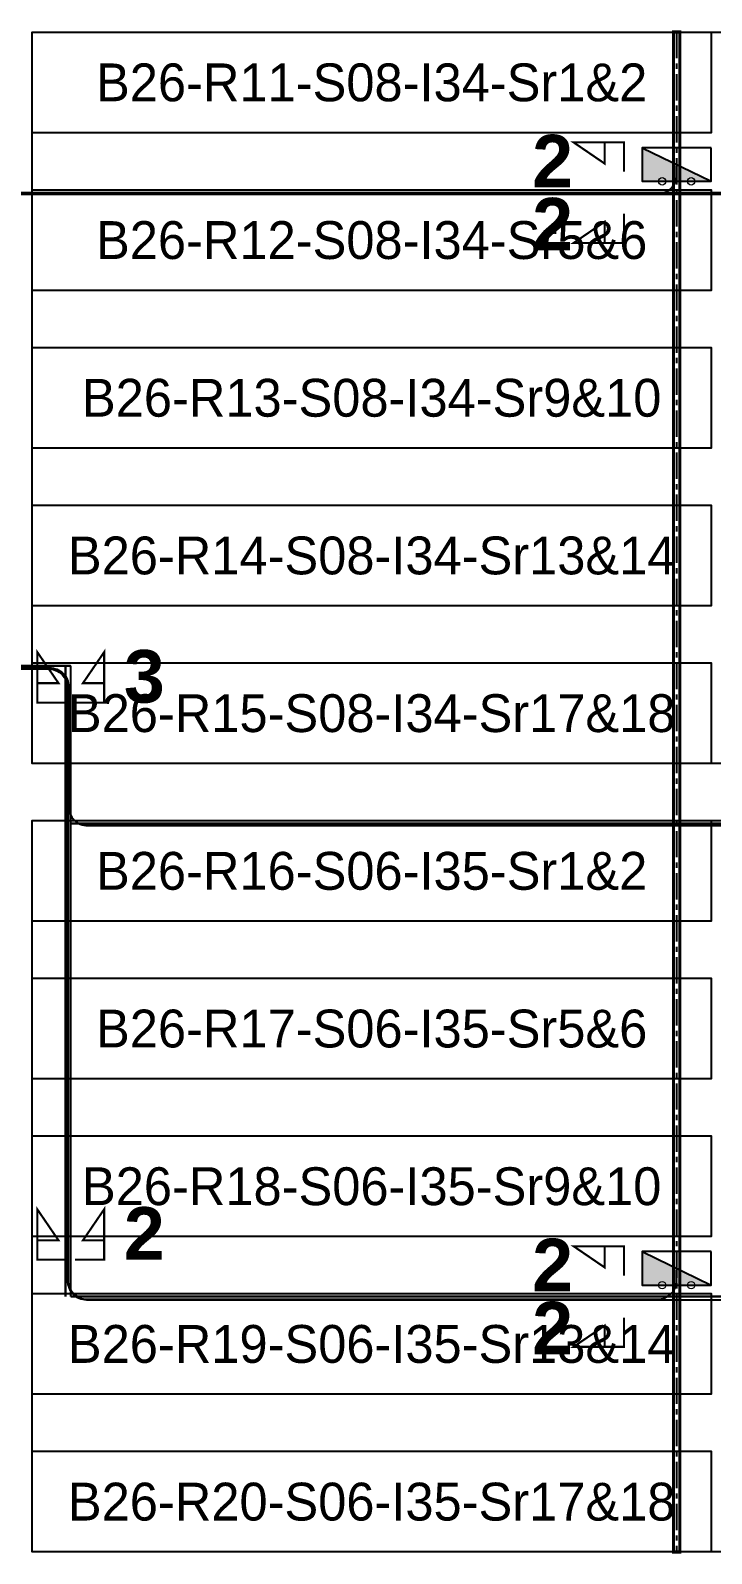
# Model space of a CAD drawing. Header units: metres. Extents: x 529325 to 529713, y 2673799 to 2674119.
# Drawn here: x 529551.5 to 529583.9, y 2673971.7 to 2674044.2 of the extents above; entities that cross this region are included whole.
import ezdxf
from ezdxf.enums import TextEntityAlignment as Align

# ---------------------------------------------------------------- set-up
doc = ezdxf.new("R2010")
doc.units = ezdxf.units.M
doc.linetypes.add('CENTER', pattern=[2, 1.25, -0.25, 0.25, -0.25])
for name, color, linetype in [('DC Trench BL-26', 40, 'Continuous'), ('E-Inverter Grouping', 2, 'Continuous'), ('Inverter Block-26', 7, 'Continuous'), ('LT Cable(AG) INV to LT Panel BL-26', 2, 'Continuous'), ('Messenger Wire-Block-26 (Master Path)', 30, 'Continuous'), ('Messenger Wire-Block-26 (MW Path)', 191, 'Continuous'), ('MMS Table Block-26', 8, 'Continuous'), ('Plan Line - DC BL-26', 40, 'Continuous'), ('Section Marking BL-26', 2, 'Continuous')]:
    doc.layers.add(name, color=color, linetype=linetype)
doc.layers.add('PILE', color=1, linetype='Continuous', lineweight=15)
doc.styles.add('BoldTextStyle', font='arialbd.ttf')
doc.styles.get("Standard").update_dxf_attribs({"font": 'Adani Regular.ttf'})

# ---------------------------------------------------------------- blocks, each defined once
blk = doc.blocks.new('MMS Table (32.292 x 4.788)')
at = {"color": 0}
blk.add_lwpolyline([(0, -0.002), (0, 4.786), (32.292, 4.786), (32.292, -0.002)], close=True, dxfattribs=at)
at = {"color": 7}
blk.add_attdef('ID1', text='', height=1.8, dxfattribs=at).set_placement((16.146, 2.392), align=Align.MIDDLE_CENTER)
blk = doc.blocks.new('Inverter Block')
h = blk.add_hatch(color=0)
h.dxf.hatch_style = 1
h.paths.add_polyline_path([(-1.456, 2.269), (-1.456, 0.846), (1.456, 0.846)])
at = {"color": 0}
blk.add_lwpolyline([(1.456, 2.269), (-1.456, 2.269), (-1.456, 0.846), (1.456, 0.846)], close=True, dxfattribs=at)
blk.add_lwpolyline([(-1.456, 2.269), (1.456, 0.846)], dxfattribs=at)
at = {"layer": 'PILE'}
for centre in [(-0.613, 0.846), (0.613, 0.846)]:
    blk.add_circle(centre, 0.156, dxfattribs=at)
at = {"color": 7}
blk.add_attdef('ID', (-1.456, 3.006), '', height=1.8, dxfattribs=at)

msp = doc.modelspace()

# ---------------------------------------------------------------- linework, layer by layer
at = {"layer": 'DC Trench BL-26', "color": 40, "const_width": 0.15}
msp.add_lwpolyline([(529582.342, 2674044.077), (529582.042, 2674044.077), (529582.042, 2673971.789), (529582.342, 2673971.789)], close=True, dxfattribs=at)
at = {"layer": 'E-Inverter Grouping', "color": 3}
for points in [[(529616.223, 2674009.293), (529551.539, 2674009.293), (529551.539, 2674044.077), (529616.223, 2674044.077)], [(529616.223, 2673971.793), (529551.539, 2673971.793), (529551.539, 2674006.577), (529616.223, 2674006.577)]]:
    msp.add_lwpolyline(points, close=True, dxfattribs=at)
at = {"layer": 'LT Cable(AG) INV to LT Panel BL-26', "color": 5}
for points in [[(529512.895, 2673994.845), (529511.279, 2673994.845, -0.414214), (529510.379, 2673995.745), (529510.379, 2673998.792, 0.221878), (529510.057, 2673999.482), (529503.434, 2674005.032, -0.221878), (529503.112, 2674005.722), (529503.112, 2674008.209, 0.038797), (529503.101, 2674008.348), (529503.022, 2674008.855, -0.038797), (529503.011, 2674008.994), (529503.011, 2674035.487, -0.414214), (529503.911, 2674036.387), (529581.293, 2674036.387, 0.414214), (529582.193, 2674037.287), (529582.193, 2674037.69)], [(529514.836, 2673994.87), (529511.304, 2673994.87, -0.414214), (529510.404, 2673995.77), (529510.404, 2673998.804, 0.221878), (529510.082, 2673999.494), (529503.459, 2674005.043, -0.221878), (529503.137, 2674005.733), (529503.137, 2674008.211, 0.038797), (529503.126, 2674008.35), (529503.047, 2674008.857, -0.038797), (529503.036, 2674008.996), (529503.036, 2674035.462, -0.414214), (529503.936, 2674036.362), (529646.077, 2674036.362, 0.414214), (529646.977, 2674037.262), (529646.977, 2674037.69)], [(529514.836, 2673994.895), (529511.329, 2673994.895, -0.414214), (529510.429, 2673995.795), (529510.429, 2673998.816, 0.221878), (529510.107, 2673999.506), (529503.484, 2674005.055, -0.221878), (529503.162, 2674005.745), (529503.162, 2674008.213, 0.038797), (529503.151, 2674008.352), (529503.072, 2674008.859, -0.038797), (529503.061, 2674008.998), (529503.061, 2674012.937, -0.414214), (529503.961, 2674013.837), (529552.37, 2674013.837, -0.414214), (529553.27, 2674012.937), (529553.27, 2674007.237, 0.414214), (529554.17, 2674006.337), (529646.077, 2674006.337, 0.414214), (529646.977, 2674007.237), (529646.977, 2674007.69)], [(529514.836, 2673994.92), (529511.354, 2673994.92, -0.414214), (529510.454, 2673995.82), (529510.454, 2673998.827, 0.221878), (529510.132, 2673999.517), (529503.509, 2674005.067, -0.221878), (529503.187, 2674005.757), (529503.187, 2674008.215, 0.038797), (529503.176, 2674008.354), (529503.097, 2674008.861, -0.038797), (529503.086, 2674009), (529503.086, 2674012.912, -0.414214), (529503.986, 2674013.812), (529552.345, 2674013.812, -0.414214), (529553.245, 2674012.912), (529553.245, 2673984.712, 0.414214), (529554.145, 2673983.812), (529581.293, 2673983.812, 0.414214), (529582.193, 2673984.712), (529582.193, 2673985.19)], [(529514.836, 2673994.945), (529511.379, 2673994.945, -0.414214), (529510.479, 2673995.845), (529510.479, 2673998.839, 0.221878), (529510.157, 2673999.529), (529503.534, 2674005.078, -0.221878), (529503.212, 2674005.768), (529503.212, 2674008.217, 0.038797), (529503.201, 2674008.356), (529503.122, 2674008.863, -0.038797), (529503.111, 2674009.002), (529503.111, 2674012.887, -0.414214), (529504.011, 2674013.787), (529552.32, 2674013.787, -0.414214), (529553.22, 2674012.887), (529553.22, 2673984.687, 0.414214), (529554.12, 2673983.787), (529646.077, 2673983.787, 0.414214), (529646.977, 2673984.687), (529646.977, 2673985.19)]]:
    msp.add_lwpolyline(points, format="xyb", dxfattribs=at)
at = {"layer": 'Messenger Wire-Block-26 (Master Path)'}
for points in [[(529502.961, 2674036.437), (529648.615, 2674036.437)], [(529502.961, 2674013.937), (529553.37, 2674013.937)], [(529553.37, 2673983.937), (529553.37, 2674013.937)], [(529553.37, 2674006.437), (529648.615, 2674006.437)], [(529553.37, 2673983.937), (529648.615, 2673983.937)]]:
    msp.add_lwpolyline(points, dxfattribs=at)
at = {"layer": 'Messenger Wire-Block-26 (MW Path)', "const_width": 0.1}
for points in [[(529502.961, 2674036.437), (529648.615, 2674036.437)], [(529502.961, 2674013.937), (529553.37, 2674013.937)], [(529553.12, 2673983.937), (529553.12, 2674013.937)], [(529553.37, 2674006.437), (529648.615, 2674006.437)], [(529553.37, 2673983.937), (529648.615, 2673983.937)]]:
    msp.add_lwpolyline(points, dxfattribs=at)
at = {"layer": 'Plan Line - DC BL-26', "color": 6, "linetype": 'CENTER'}
msp.add_lwpolyline([(529582.193, 2674044.077), (529582.193, 2673971.789)], dxfattribs=at)
at = {"layer": 'Section Marking BL-26', "color": 94, "lineweight": 35, "true_color": 0x00a500, "const_width": 0.1}
for points in [[(529579.693, 2674037.437), (529579.693, 2674038.827), (529577.293, 2674038.827), (529578.773, 2674037.817), (529578.773, 2674038.827)], [(529579.693, 2674035.437), (529579.693, 2674034.047), (529577.293, 2674034.047), (529578.773, 2674035.057), (529578.773, 2674034.047)], [(529553.17, 2674012.187), (529551.78, 2674012.187), (529551.78, 2674014.587), (529552.79, 2674013.107), (529551.78, 2674013.107)], [(529553.57, 2674012.187), (529554.96, 2674012.187), (529554.96, 2674014.587), (529553.95, 2674013.107), (529554.96, 2674013.107)], [(529553.17, 2673985.687), (529551.78, 2673985.687), (529551.78, 2673988.087), (529552.79, 2673986.607), (529551.78, 2673986.607)], [(529553.57, 2673985.687), (529554.96, 2673985.687), (529554.96, 2673988.087), (529553.95, 2673986.607), (529554.96, 2673986.607)], [(529579.693, 2673984.937), (529579.693, 2673986.327), (529577.293, 2673986.327), (529578.773, 2673985.317), (529578.773, 2673986.327)], [(529579.693, 2673982.937), (529579.693, 2673981.547), (529577.293, 2673981.547), (529578.773, 2673982.557), (529578.773, 2673981.547)]]:
    msp.add_lwpolyline(points, dxfattribs=at)

# ---------------------------------------------------------------- block references
at = {"layer": 'Inverter Block-26'}
ref = msp.add_blockref('Inverter Block', (529582.193, 2674036.025), dxfattribs=dict(at, xscale=1.124999999976148, yscale=1.124999999976148, zscale=1.124999999976148))
ref.add_attrib('ID', 'B26-I34-ASB11', (529584.846, 2674036.94), dxfattribs={"layer": '0', "color": 7, "height": 2.025})
ref = msp.add_blockref('Inverter Block', (529582.193, 2673983.525), dxfattribs=dict(at, xscale=1.124999999976148, yscale=1.124999999976148, zscale=1.124999999976148))
ref.add_attrib('ID', 'B26-I35-ASB10', (529584.846, 2673984.44), dxfattribs={"layer": '0', "color": 7, "height": 2.025})
at = {"layer": 'MMS Table Block-26'}
for p, values in [((529551.539, 2674039.291), {'ID1': 'B26-R11-S08-I34-Sr1&2'}), ((529551.539, 2674031.791), {'ID1': 'B26-R12-S08-I34-Sr5&6'}), ((529551.539, 2674024.291), {'ID1': 'B26-R13-S08-I34-Sr9&10'}), ((529551.539, 2674016.791), {'ID1': 'B26-R14-S08-I34-Sr13&14'}), ((529551.539, 2674009.291), {'ID1': 'B26-R15-S08-I34-Sr17&18'}), ((529551.539, 2674001.791), {'ID1': 'B26-R16-S06-I35-Sr1&2'}), ((529551.539, 2673994.291), {'ID1': 'B26-R17-S06-I35-Sr5&6'}), ((529551.539, 2673986.791), {'ID1': 'B26-R18-S06-I35-Sr9&10'}), ((529551.539, 2673979.291), {'ID1': 'B26-R19-S06-I35-Sr13&14'}), ((529551.539, 2673971.791), {'ID1': 'B26-R20-S06-I35-Sr17&18'})]:
    msp.add_blockref('MMS Table (32.292 x 4.788)', p, dxfattribs=at).add_auto_attribs(values)

# ---------------------------------------------------------------- texts
at = {"layer": 'Section Marking BL-26', "color": 94, "true_color": 0x00a500, "style": 'BoldTextStyle'}
for s, p in [('2', (529576.293, 2674037.937)), ('2', (529576.293, 2674034.937)), ('3', (529556.87, 2674013.437)), ('2', (529556.87, 2673986.937)), ('2', (529576.293, 2673985.437)), ('2', (529576.293, 2673982.437))]:
    msp.add_text(s, height=2.5, dxfattribs=at).set_placement(p, align=Align.MIDDLE_CENTER)

doc.saveas('drawing.dxf')
